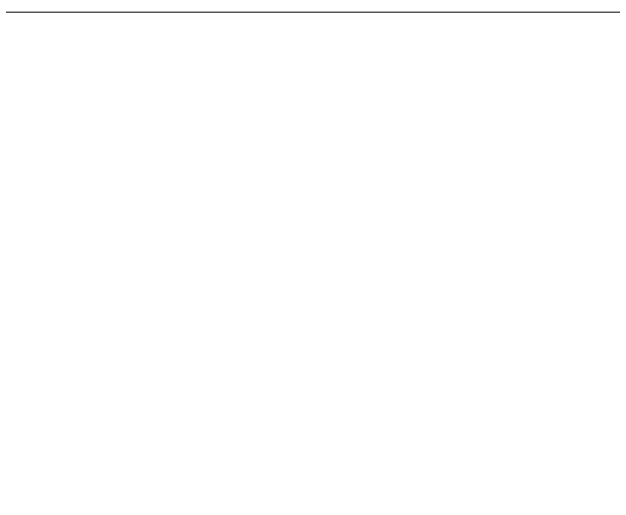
# Model space of a CAD drawing. Header units: millimetres. Extents: x -536 to 886, y 98 to 503.
# Drawn here: x 3.7 to 37.09, y 424.07 to 451.33 of the extents above; entities that cross this region are included whole.
import ezdxf

# ---------------------------------------------------------------- set-up
doc = ezdxf.new("R2010")
doc.units = ezdxf.units.MM
doc.header["$MEASUREMENT"] = 0
doc.layers.add('layer 1', color=7, linetype='Continuous')

msp = doc.modelspace()

# ---------------------------------------------------------------- linework, layer by layer
at = {"layer": 'layer 1', "lineweight": 9}
msp.add_open_spline([(-26.36, 241.324), (-26.36, 241.324), (313.64, 241.324), (313.64, 241.324), (313.64, 241.324), (318.948, 241.327), (324.037, 243.439), (327.788, 247.195), (327.788, 247.195), (331.538, 250.95), (333.644, 256.016), (333.64, 261.324), (333.64, 261.324), (333.64, 261.324), (333.64, 431.324), (333.64, 431.324), (333.64, 431.324), (333.637, 436.632), (331.525, 441.721), (327.77, 445.471), (327.77, 445.471), (324.014, 449.222), (318.948, 451.327), (313.64, 451.324), (313.64, 451.324), (313.64, 451.324), (-26.36, 451.324), (-26.36, 451.324), (-26.36, 451.324), (-31.667, 451.321), (-36.756, 449.209), (-40.507, 445.453), (-40.507, 445.453), (-44.258, 441.698), (-46.363, 436.632), (-46.36, 431.324), (-46.36, 431.324), (-46.36, 431.324), (-46.36, 261.324), (-46.36, 261.324), (-46.36, 261.324), (-46.356, 256.016), (-44.245, 250.927), (-40.489, 247.177), (-40.489, 247.177), (-36.734, 243.426), (-31.667, 241.321), (-26.36, 241.324)], degree=3, knots=[0, 0, 0, 0, 0.083333, 0.083333, 0.083333, 0.083333, 0.166667, 0.166667, 0.166667, 0.166667, 0.25, 0.25, 0.25, 0.25, 0.333333, 0.333333, 0.333333, 0.333333, 0.416667, 0.416667, 0.416667, 0.416667, 0.5, 0.5, 0.5, 0.5, 0.583333, 0.583333, 0.583333, 0.583333, 0.666667, 0.666667, 0.666667, 0.666667, 0.75, 0.75, 0.75, 0.75, 0.833333, 0.833333, 0.833333, 0.833333, 0.916667, 0.916667, 0.916667, 0.916667, 1, 1, 1, 1], dxfattribs=at)

doc.saveas('drawing.dxf')
